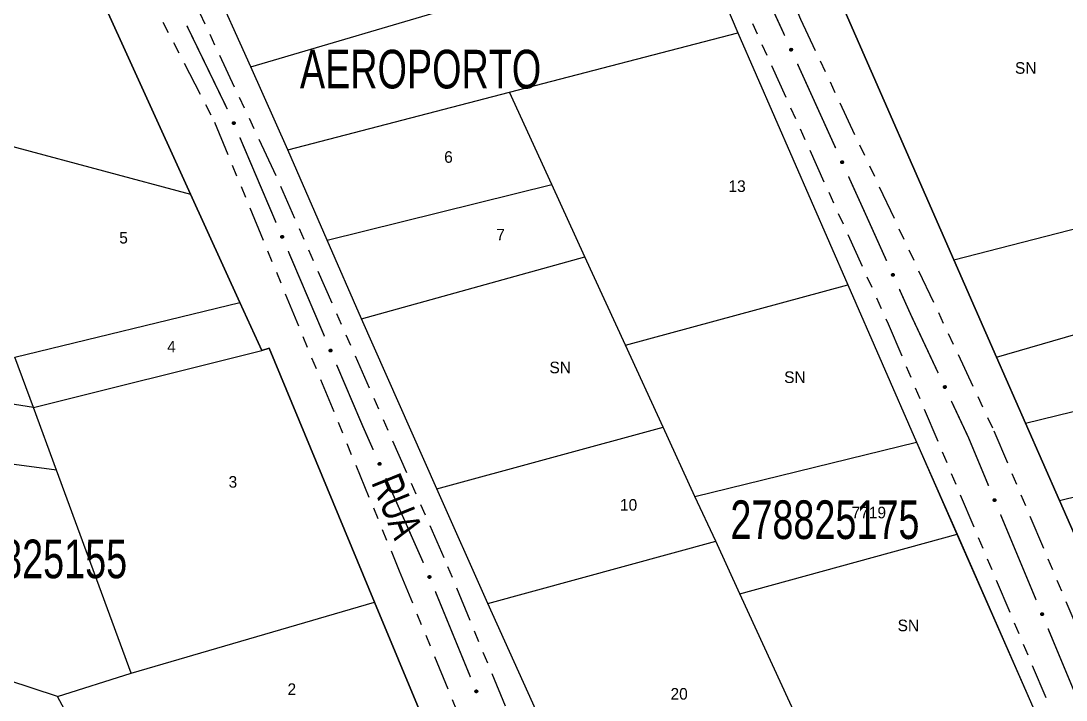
# Model space of a CAD drawing. Extents: x 204614 to 205597, y 4873311 to 4874446.
# Drawn here: x 204964.6 to 205099.8, y 4874166.9 to 4874254.8 of the extents above; entities that cross this region are included whole.
import ezdxf
from ezdxf.enums import TextEntityAlignment as Align

# ---------------------------------------------------------------- set-up
doc = ezdxf.new("R2010")
doc.units = 0
doc.header["$LTSCALE"] = 1.5
doc.header["$MEASUREMENT"] = 0
doc.linetypes.add('TRACO_25', pattern=[8, 3, -1, 1, -1, 1, -1])
for name, color, linetype in [('CD_MALHA_LOTES', 7, 'CONTINUOUS'), ('CD_TXT_QUADRA', 255, 'CONTINUOUS'), ('LM-TXT-LSB', 7, 'CONTINUOUS'), ('RU-QUADRA', 210, 'CONTINUOUS'), ('SV-EIXO-RUA-N-PAV', 6, 'CONTINUOUS'), ('SV-RUA-NAO-PAV', 7, 'CONTINUOUS'), ('SV-TXT-RUA-N-PAV', 7, 'CONTINUOUS'), ('Th_NmrPort', 1, 'CONTINUOUS')]:
    doc.layers.add(name, color=color, linetype=linetype)
doc.styles.add('ARIAL', font='ARIAL.SHX')

msp = doc.modelspace()

# ---------------------------------------------------------------- linework, layer by layer
at = {"layer": 'CD_MALHA_LOTES', "linetype": 'Continuous', "flags": 128}
for points in [[(204941.622831, 4874244.737753), (204961.272373, 4874287.834648), (204986.504898, 4874232.411416)], [(205048.065545, 4874275.112885), (205057.354971, 4874253.299756)], [(204994.30197, 4874248.888727), (204989.197594, 4874260.32253)], [(204994.30197, 4874248.888727), (205022.735374, 4874257.24412)], [(205085.32735, 4874223.897555), (205070.946268, 4874256.685379)], [(205027.791413, 4874245.610063), (205057.354971, 4874253.299756)], [(205057.354971, 4874253.299756), (205071.593888, 4874220.646338)], [(204999.097568, 4874238.146588), (204994.30197, 4874248.888727)], [(204999.097568, 4874238.146588), (205027.791413, 4874245.610063)], [(205033.275514, 4874233.632149), (205027.791413, 4874245.610063)], [(204952.694378, 4874241.436738), (204986.504898, 4874232.411416)], [(205004.193095, 4874226.439008), (204999.097568, 4874238.146588)], [(205004.193095, 4874226.439008), (205033.275514, 4874233.632149)], [(205037.559423, 4874224.275593), (205033.275514, 4874233.632149)], [(204986.504898, 4874232.411416), (204992.905771, 4874218.351901)], [(205085.32735, 4874223.897555), (205114.987959, 4874231.538741)], [(205008.632145, 4874216.239762), (205004.193095, 4874226.439008)], [(205008.632145, 4874216.239762), (205037.559423, 4874224.275593)], [(205042.797714, 4874212.834556), (205037.559423, 4874224.275593)], [(205090.857226, 4874211.289839), (205085.32735, 4874223.897555)], [(205042.797714, 4874212.834556), (205071.593888, 4874220.646338)], [(205071.593888, 4874220.646338), (205080.481996, 4874200.263669)], [(205090.857226, 4874211.289839), (205120.319247, 4874219.843164)], [(204963.770192, 4874211.300762), (204992.905771, 4874218.351901)], [(204992.905771, 4874218.351901), (204995.721382, 4874212.167414)], [(205018.405831, 4874194.253203), (205008.632145, 4874216.239762)], [(204966.165879, 4874204.782382), (204995.721382, 4874212.167414)], [(204995.721382, 4874212.167414), (204996.707988, 4874212.441471)], [(204996.707988, 4874212.441471), (205010.329931, 4874179.577128)], [(205047.687736, 4874202.214691), (205042.797714, 4874212.834556)], [(204966.165879, 4874204.782382), (204927.333892, 4874210.911541)], [(204966.165879, 4874204.782382), (204963.770192, 4874211.300762)], [(205094.60144, 4874202.753303), (205090.857226, 4874211.289839)], [(205094.60144, 4874202.753303), (205124.74517, 4874210.117446)], [(204969.155045, 4874196.649215), (204966.165879, 4874204.782382)], [(204969.155045, 4874196.649215), (204923.554335, 4874202.740258)], [(205018.405831, 4874194.253203), (205047.687736, 4874202.214691)], [(205051.812637, 4874193.25647), (205047.687736, 4874202.214691)], [(205098.993985, 4874192.738617), (205094.60144, 4874202.753303)], [(205051.812637, 4874193.25647), (205080.481996, 4874200.263669)], [(205080.481996, 4874200.263669), (205085.748732, 4874188.368844)], [(204978.812043, 4874170.373668), (204969.155045, 4874196.649215)], [(205025.005512, 4874179.406781), (205018.405831, 4874194.253203)], [(205054.490985, 4874187.439791), (205051.812637, 4874193.25647)], [(205104.383804, 4874180.450222), (205098.993985, 4874192.738617)], [(205025.005512, 4874179.406781), (205054.490985, 4874187.439791)], [(205057.627632, 4874180.627803), (205054.490985, 4874187.439791)], [(205057.627632, 4874180.627803), (205085.748732, 4874188.368844)], [(205085.748732, 4874188.368844), (205095.529117, 4874166.016248)], [(204969.274848, 4874167.359037), (204915.203332, 4874185.145359)], [(205067.854356, 4874158.067489), (205066.095, 4874162.238867), (205057.627632, 4874180.627803)], [(204978.812043, 4874170.373668), (205010.329931, 4874179.577128)], [(205010.329931, 4874179.577128), (205019.414121, 4874157.660584)], [(205043.234391, 4874138.93095), (205025.005512, 4874179.406781)], [(204969.274848, 4874167.359037), (204978.812043, 4874170.373668)], [(204975.002593, 4874156.753183), (204969.274848, 4874167.359037)]]:
    msp.add_lwpolyline(points, dxfattribs=at)
at = {"layer": 'CD_MALHA_LOTES', "linetype": 'Continuous'}
msp.add_lwpolyline([(205098.993985, 4874192.738617), (205132.469255, 4874200.978523)], dxfattribs=at)
at = {"layer": 'RU-QUADRA', "linetype": 'Continuous', "flags": 128}
for points in [[(205104.013851, 4874327.417803), (205084.490651, 4874322.03733), (205075.025183, 4874319.428706), (205047.026527, 4874311.712451), (205052.247153, 4874299.702465), (205056.795254, 4874289.239613), (205062.568524, 4874275.867844), (205066.795074, 4874266.235149), (205070.946268, 4874256.685379), (205085.32735, 4874223.897555), (205090.857226, 4874211.289839), (205094.60144, 4874202.753303), (205098.993985, 4874192.738617), (205104.383804, 4874180.450222)], [(205043.234391, 4874138.93095), (205025.005512, 4874179.406781), (205018.405831, 4874194.253203), (205008.632145, 4874216.239762), (205004.193095, 4874226.439008), (204999.097568, 4874238.146588), (204994.30197, 4874248.888727), (204989.197594, 4874260.32253), (204985.618626, 4874268.339417), (204984.127521, 4874271.730952), (204982.724201, 4874274.922815), (204976.367816, 4874292.317744), (204986.588027, 4874294.366676), (204997.861231, 4874296.626711), (205006.793604, 4874298.417459), (205035.675158, 4874304.207589), (205043.361827, 4874286.158001), (205048.065545, 4874275.112885), (205057.354971, 4874253.299756), (205071.593888, 4874220.646338), (205080.481996, 4874200.263669), (205085.71473, 4874188.353905), (205095.529117, 4874166.016248)], [(205019.414121, 4874157.660584), (205010.329931, 4874179.577128), (204996.707988, 4874212.441471), (204995.721382, 4874212.167414), (204992.905771, 4874218.351901), (204986.504898, 4874232.411416), (204961.272373, 4874287.834648), (204941.622831, 4874244.737753), (204935.182113, 4874230.611473), (204936.442777, 4874230.282604), (204927.328801, 4874210.913936), (204923.671705, 4874202.685029), (204915.203332, 4874185.145359), (204912.196141, 4874180.174666), (204909.125712, 4874175.099447), (204906.282011, 4874170.398994), (204901.250645, 4874162.082472)]]:
    msp.add_lwpolyline(points, dxfattribs=at)
at = {"layer": 'SV-EIXO-RUA-N-PAV', "const_width": 0.18}
for points in [[(205059.900944, 4874260.56201), (205063.009776, 4874253.826208)], [(204986.038932, 4874254.201474), (204991.274214, 4874243.403705)], [(205063.009776, 4874253.826208), (205063.145371, 4874253.532419)], [(205063.145371, 4874253.532419), (205063.424465, 4874252.916251)], [(205065.074859, 4874249.272599), (205070.026041, 4874238.341643)], [(204992.889257, 4874239.745344), (204995.235066, 4874234.222919)], [(205071.676435, 4874234.697991), (205073.739428, 4874230.143427)], [(204995.235066, 4874234.222919), (204995.482532, 4874233.640344)], [(204995.482532, 4874233.640344), (204997.584907, 4874228.702208)], [(205073.739428, 4874230.143427), (205074.114624, 4874229.31509)], [(205074.114624, 4874229.31509), (205076.611893, 4874223.75994)], [(204999.151784, 4874225.021868), (205003.852415, 4874213.980851)], [(205078.25196, 4874220.111628), (205079.48201, 4874217.375394)], [(205079.48201, 4874217.375394), (205079.792371, 4874216.685)], [(205079.792371, 4874216.685), (205083.295208, 4874209.223226)], [(205005.419292, 4874210.300512), (205008.553046, 4874202.939834)], [(205084.994985, 4874205.602348), (205087.119705, 4874201.07625)], [(205008.553046, 4874202.939834), (205008.796627, 4874202.367701)], [(205008.796627, 4874202.367701), (205010.166236, 4874199.279622)], [(205087.119705, 4874201.07625), (205087.208204, 4874200.887731)], [(205087.208204, 4874200.887731), (205089.818476, 4874194.617624)], [(205011.78795, 4874195.623115), (205016.653093, 4874184.653594)], [(205091.355798, 4874190.924842), (205095.967762, 4874179.846494)], [(205018.193194, 4874180.962262), (205022.746422, 4874169.859645)], [(205097.505083, 4874176.153712), (205101.732717, 4874165.99856)]]:
    msp.add_lwpolyline(points, dxfattribs=at)
at = {"layer": 'SV-EIXO-RUA-N-PAV'}
for points in [[(205064.290653, 4874251.270724), (205064.336664, 4874251.254141), (205064.372818, 4874251.23048), (205064.397291, 4874251.202067), (205064.412371, 4874251.171319), (205064.424255, 4874251.138126), (205064.428854, 4874251.102016), (205064.42508, 4874251.060808), (205064.408769, 4874251.014536), (205064.382096, 4874250.979093), (205064.355524, 4874250.953609), (205064.324367, 4874250.936039), (205064.291928, 4874250.925034), (205064.254262, 4874250.921498), (205064.212538, 4874250.92573), (205064.166407, 4874250.943258), (205064.131122, 4874250.966697), (205064.108172, 4874250.994802), (205064.090706, 4874251.026236), (205064.078979, 4874251.060269), (205064.07467, 4874251.095741), (205064.079006, 4874251.137742), (205064.09691, 4874251.183045), (205064.119886, 4874251.218504), (205064.147661, 4874251.241843), (205064.178995, 4874251.258341), (205064.212143, 4874251.270666), (205064.248249, 4874251.2768), (205064.290653, 4874251.270724)], [(204992.152465, 4874241.761434), (204992.198072, 4874241.743769), (204992.233656, 4874241.719261), (204992.257452, 4874241.690277), (204992.271801, 4874241.659182), (204992.282898, 4874241.625717), (204992.286643, 4874241.589509), (204992.281897, 4874241.548401), (204992.264497, 4874241.502527), (204992.236995, 4874241.467725), (204992.209828, 4874241.442875), (204992.178265, 4874241.426046), (204992.145575, 4874241.41581), (204992.107835, 4874241.413165), (204992.066224, 4874241.418381), (204992.020519, 4874241.436993), (204991.985798, 4874241.46126), (204991.963518, 4874241.489899), (204991.946799, 4874241.521737), (204991.93588, 4874241.556037), (204991.932409, 4874241.591601), (204991.937737, 4874241.633488), (204991.956705, 4874241.678355), (204991.980512, 4874241.713262), (204992.008831, 4874241.735938), (204992.040546, 4874241.751692), (204992.073976, 4874241.76323), (204992.110216, 4874241.768509), (204992.152465, 4874241.761434)], [(205070.89223, 4874236.696117), (205070.938241, 4874236.679534), (205070.974394, 4874236.655873), (205070.998868, 4874236.627459), (205071.013948, 4874236.596712), (205071.025832, 4874236.563518), (205071.03043, 4874236.527409), (205071.026657, 4874236.4862), (205071.010345, 4874236.439928), (205070.983673, 4874236.404486), (205070.9571, 4874236.379001), (205070.925944, 4874236.361431), (205070.893505, 4874236.350426), (205070.855838, 4874236.34689), (205070.814115, 4874236.351122), (205070.767983, 4874236.36865), (205070.732699, 4874236.39209), (205070.709748, 4874236.420194), (205070.692283, 4874236.451628), (205070.680556, 4874236.485662), (205070.676246, 4874236.521134), (205070.680583, 4874236.563135), (205070.698486, 4874236.608437), (205070.721463, 4874236.643896), (205070.749237, 4874236.667235), (205070.780572, 4874236.683734), (205070.81372, 4874236.696058), (205070.849825, 4874236.702192), (205070.89223, 4874236.696117)], [(204998.413346, 4874227.037357), (204998.458967, 4874227.019729), (204998.494572, 4874226.99525), (204998.518391, 4874226.966285), (204998.532766, 4874226.935202), (204998.54389, 4874226.901746), (204998.547664, 4874226.865541), (204998.542951, 4874226.82443), (204998.525589, 4874226.778541), (204998.498115, 4874226.743716), (204998.470968, 4874226.718845), (204998.43942, 4874226.70199), (204998.406738, 4874226.691727), (204998.369, 4874226.689051), (204998.327385, 4874226.694233), (204998.281665, 4874226.712808), (204998.246924, 4874226.737047), (204998.22462, 4874226.765667), (204998.207876, 4874226.797491), (204998.196928, 4874226.831783), (204998.193429, 4874226.867344), (204998.198722, 4874226.909236), (204998.217653, 4874226.954118), (204998.241433, 4874226.989044), (204998.269732, 4874227.011744), (204998.301435, 4874227.027523), (204998.334855, 4874227.039089), (204998.371091, 4874227.044398), (204998.413346, 4874227.037357)], [(205077.473417, 4874222.111967), (205077.519381, 4874222.095253), (205077.555467, 4874222.07149), (205077.57986, 4874222.043007), (205077.594853, 4874222.012217), (205077.606643, 4874221.97899), (205077.611139, 4874221.942868), (205077.607249, 4874221.90167), (205077.590807, 4874221.855444), (205077.564034, 4874221.820077), (205077.537389, 4874221.794669), (205077.506183, 4874221.777187), (205077.473713, 4874221.766274), (205077.436036, 4874221.762844), (205077.394325, 4874221.767195), (205077.348244, 4874221.784853), (205077.313025, 4874221.808393), (205077.290155, 4874221.836562), (205077.272778, 4874221.868045), (205077.261148, 4874221.902112), (205077.256939, 4874221.937596), (205077.261394, 4874221.979585), (205077.279426, 4874222.024836), (205077.302503, 4874222.06023), (205077.330343, 4874222.08349), (205077.361724, 4874222.0999), (205077.394907, 4874222.112131), (205077.43103, 4874222.118162), (205077.473417, 4874222.111967)], [(205004.680854, 4874212.316), (205004.726475, 4874212.298372), (205004.76208, 4874212.273893), (205004.785899, 4874212.244929), (205004.800274, 4874212.213846), (205004.811398, 4874212.18039), (205004.815172, 4874212.144184), (205004.81046, 4874212.103073), (205004.793097, 4874212.057185), (205004.765623, 4874212.02236), (205004.738477, 4874211.997488), (205004.706928, 4874211.980633), (205004.674246, 4874211.970371), (205004.636509, 4874211.967694), (205004.594893, 4874211.972877), (205004.549173, 4874211.991452), (205004.514432, 4874212.01569), (205004.492128, 4874212.044311), (205004.475384, 4874212.076135), (205004.464436, 4874212.110427), (205004.460937, 4874212.145988), (205004.46623, 4874212.187879), (205004.485162, 4874212.232762), (205004.508941, 4874212.267688), (205004.537241, 4874212.290387), (205004.568943, 4874212.306167), (205004.602363, 4874212.317732), (205004.6386, 4874212.323041), (205004.680854, 4874212.316)], [(205084.183687, 4874207.589628), (205084.22992, 4874207.573671), (205084.266391, 4874207.550504), (205084.291249, 4874207.522426), (205084.306745, 4874207.491886), (205084.31908, 4874207.458857), (205084.324169, 4874207.422814), (205084.320956, 4874207.381558), (205084.305275, 4874207.335068), (205084.279086, 4874207.299266), (205084.252863, 4874207.273423), (205084.221948, 4874207.255431), (205084.189662, 4874207.243986), (205084.152047, 4874207.239938), (205084.11027, 4874207.243603), (205084.063904, 4874207.260502), (205084.028304, 4874207.28346), (205084.004974, 4874207.31125), (205083.987082, 4874207.342443), (205083.974894, 4874207.376314), (205083.970103, 4874207.411724), (205083.973868, 4874207.45378), (205083.991153, 4874207.499322), (205084.013646, 4874207.53509), (205084.041101, 4874207.558805), (205084.072208, 4874207.575728), (205084.105185, 4874207.588502), (205084.141204, 4874207.595126), (205084.183687, 4874207.589628)], [(205011.019468, 4874197.62734), (205011.065348, 4874197.610396), (205011.101314, 4874197.586452), (205011.125564, 4874197.557847), (205011.140401, 4874197.526982), (205011.152024, 4874197.493696), (205011.156339, 4874197.457551), (205011.152242, 4874197.416374), (205011.135567, 4874197.370231), (205011.108617, 4874197.335), (205011.081845, 4874197.309725), (205011.050552, 4874197.2924), (205011.018027, 4874197.281651), (205010.980334, 4874197.27841), (205010.938645, 4874197.28297), (205010.892653, 4874197.30086), (205010.857553, 4874197.324576), (205010.834824, 4874197.35286), (205010.817606, 4874197.38443), (205010.806147, 4874197.418555), (205010.802116, 4874197.45406), (205010.806783, 4874197.496025), (205010.825042, 4874197.541186), (205010.848296, 4874197.576463), (205010.876253, 4874197.599583), (205010.907716, 4874197.615835), (205010.94096, 4874197.627899), (205010.977113, 4874197.633749), (205011.019468, 4874197.62734)], [(205090.633542, 4874192.946186), (205090.67902, 4874192.928192), (205090.714427, 4874192.903428), (205090.738014, 4874192.874274), (205090.752139, 4874192.843077), (205090.762994, 4874192.809533), (205090.766478, 4874192.773298), (205090.761436, 4874192.732226), (205090.743706, 4874192.686479), (205090.715954, 4874192.651875), (205090.688609, 4874192.627222), (205090.656926, 4874192.61062), (205090.624163, 4874192.60062), (205090.586405, 4874192.598246), (205090.544832, 4874192.603762), (205090.499263, 4874192.622703), (205090.464717, 4874192.647219), (205090.442644, 4874192.676018), (205090.426155, 4874192.707975), (205090.415483, 4874192.742354), (205090.412268, 4874192.777942), (205090.417897, 4874192.819789), (205090.437188, 4874192.864519), (205090.461247, 4874192.899253), (205090.489727, 4874192.921725), (205090.521555, 4874192.937249), (205090.555067, 4874192.948547), (205090.591345, 4874192.953565), (205090.633542, 4874192.946186)], [(205017.481653, 4874182.987403), (205017.527036, 4874182.969169), (205017.562311, 4874182.944218), (205017.585743, 4874182.914939), (205017.599702, 4874182.883667), (205017.61038, 4874182.850066), (205017.613672, 4874182.813814), (205017.608412, 4874182.772769), (205017.590441, 4874182.727116), (205017.562506, 4874182.69266), (205017.53503, 4874182.668152), (205017.50326, 4874182.651718), (205017.470444, 4874182.641892), (205017.432675, 4874182.639718), (205017.391132, 4874182.645454), (205017.345663, 4874182.664636), (205017.311248, 4874182.689335), (205017.289327, 4874182.71825), (205017.273008, 4874182.750294), (205017.262518, 4874182.784729), (205017.259492, 4874182.820333), (205017.265343, 4874182.86215), (205017.28487, 4874182.906777), (205017.309112, 4874182.941383), (205017.337711, 4874182.963704), (205017.369621, 4874182.97906), (205017.403192, 4874182.990179), (205017.439496, 4874182.995005), (205017.481653, 4874182.987403)], [(205096.782828, 4874178.175055), (205096.828306, 4874178.157062), (205096.863713, 4874178.132298), (205096.887299, 4874178.103144), (205096.901424, 4874178.071947), (205096.91228, 4874178.038402), (205096.915763, 4874178.002168), (205096.910721, 4874177.961096), (205096.892992, 4874177.915348), (205096.86524, 4874177.880745), (205096.837894, 4874177.856092), (205096.806212, 4874177.83949), (205096.773449, 4874177.82949), (205096.735691, 4874177.827116), (205096.694118, 4874177.832632), (205096.648548, 4874177.851573), (205096.614003, 4874177.876089), (205096.59193, 4874177.904887), (205096.575441, 4874177.936845), (205096.564768, 4874177.971224), (205096.561554, 4874178.006811), (205096.567183, 4874178.048659), (205096.586474, 4874178.093388), (205096.610532, 4874178.128123), (205096.639013, 4874178.150595), (205096.670841, 4874178.166119), (205096.704353, 4874178.177417), (205096.740631, 4874178.182435), (205096.782828, 4874178.175055)], [(205023.552624, 4874168.183913), (205023.598006, 4874168.165679), (205023.633282, 4874168.140728), (205023.656713, 4874168.111449), (205023.670673, 4874168.080177), (205023.681351, 4874168.046576), (205023.684642, 4874168.010324), (205023.679383, 4874167.969279), (205023.661411, 4874167.923626), (205023.633476, 4874167.88917), (205023.606001, 4874167.864662), (205023.574231, 4874167.848228), (205023.541415, 4874167.838402), (205023.503645, 4874167.836228), (205023.462102, 4874167.841964), (205023.416634, 4874167.861146), (205023.382218, 4874167.885845), (205023.360298, 4874167.91476), (205023.343979, 4874167.946804), (205023.333488, 4874167.981239), (205023.330463, 4874168.016843), (205023.336313, 4874168.05866), (205023.355841, 4874168.103287), (205023.380083, 4874168.137893), (205023.408682, 4874168.160214), (205023.440592, 4874168.17557), (205023.474163, 4874168.186689), (205023.510467, 4874168.191515), (205023.552624, 4874168.183913)]]:
    msp.add_lwpolyline(points, close=True, dxfattribs=at)
for points in [[(205064.07467, 4874251.095741), (205064.166407, 4874250.943258)], [(205064.078979, 4874251.060269), (205064.131122, 4874250.966697)], [(205064.079006, 4874251.137742), (205064.212538, 4874250.92573)], [(205064.079194, 4874251.074314), (205064.145672, 4874250.96062)], [(205064.081278, 4874251.112707), (205064.185849, 4874250.941369)], [(205064.090936, 4874251.157527), (205064.231678, 4874250.926176)], [(205064.09691, 4874251.183045), (205064.254262, 4874250.921498)], [(205064.108381, 4874251.198384), (205064.270188, 4874250.927141)], [(205064.119886, 4874251.218504), (205064.291928, 4874250.925034)], [(205064.134505, 4874251.226695), (205064.306446, 4874250.933079)], [(205064.147661, 4874251.241843), (205064.324367, 4874250.936039)], [(205064.164007, 4874251.247548), (205064.33684, 4874250.945348)], [(205064.178995, 4874251.258341), (205064.355524, 4874250.953609)], [(205064.19813, 4874251.261506), (205064.368382, 4874250.971618)], [(205064.212143, 4874251.270666), (205064.382096, 4874250.979093)], [(205064.232019, 4874251.269366), (205064.393943, 4874251.001172)], [(205064.248249, 4874251.2768), (205064.408769, 4874251.014536)], [(205064.26816, 4874251.272254), (205064.413757, 4874251.040106)], [(205064.290653, 4874251.270724), (205064.42508, 4874251.060808)], [(205064.315349, 4874251.260673), (205064.423532, 4874251.087975)], [(205064.336664, 4874251.254141), (205064.428854, 4874251.102016)], [(205064.357332, 4874251.240742), (205064.422004, 4874251.127728)], [(205064.372818, 4874251.23048), (205064.424255, 4874251.138126)], [(204991.932409, 4874241.591601), (204992.020519, 4874241.436993)], [(204991.93588, 4874241.556037), (204991.985798, 4874241.46126)], [(204991.936426, 4874241.570073), (204992.0002, 4874241.454841)], [(204991.937737, 4874241.633488), (204992.066224, 4874241.418381)], [(204991.939416, 4874241.608407), (204992.039911, 4874241.434646)], [(204991.95013, 4874241.652986), (204992.085368, 4874241.418375)], [(204991.956705, 4874241.678355), (204992.107835, 4874241.413165)], [(204991.968535, 4874241.69342), (204992.12389, 4874241.41843)], [(204991.980512, 4874241.713262), (204992.145575, 4874241.41581)], [(204991.99532, 4874241.721105), (204992.160278, 4874241.42351)], [(204992.008831, 4874241.735938), (204992.178265, 4874241.426046)], [(204992.025307, 4874241.741255), (204992.190954, 4874241.435057)], [(204992.040546, 4874241.751692), (204992.209828, 4874241.442875)], [(204992.05975, 4874241.754404), (204992.223107, 4874241.460576)], [(204992.073976, 4874241.76323), (204992.236995, 4874241.467725)], [(204992.093815, 4874241.761461), (204992.249359, 4874241.489517)], [(204992.110216, 4874241.768509), (204992.264497, 4874241.502527)], [(204992.130014, 4874241.763495), (204992.270087, 4874241.527973)], [(204992.152465, 4874241.761434), (204992.281897, 4874241.548401)], [(204992.176916, 4874241.750802), (204992.28099, 4874241.575597)], [(204992.198072, 4874241.743769), (204992.286643, 4874241.589509)], [(204992.218417, 4874241.729885), (204992.280401, 4874241.615375)], [(204992.233656, 4874241.719261), (204992.282898, 4874241.625717)], [(205070.676246, 4874236.521134), (205070.767983, 4874236.36865)], [(205070.680556, 4874236.485662), (205070.732699, 4874236.39209)], [(205070.680583, 4874236.563135), (205070.814115, 4874236.351122)], [(205070.680771, 4874236.499707), (205070.747248, 4874236.386012)], [(205070.682854, 4874236.5381), (205070.787425, 4874236.366761)], [(205070.692512, 4874236.58292), (205070.833254, 4874236.351568)], [(205070.698486, 4874236.608437), (205070.855838, 4874236.34689)], [(205070.709957, 4874236.623777), (205070.871764, 4874236.352534)], [(205070.721463, 4874236.643896), (205070.893505, 4874236.350426)], [(205070.736081, 4874236.652087), (205070.908022, 4874236.358471)], [(205070.749237, 4874236.667235), (205070.925944, 4874236.361431)], [(205070.765583, 4874236.67294), (205070.938416, 4874236.37074)], [(205070.780572, 4874236.683734), (205070.9571, 4874236.379001)], [(205070.799706, 4874236.686898), (205070.969958, 4874236.397011)], [(205070.81372, 4874236.696058), (205070.983673, 4874236.404486)], [(205070.833595, 4874236.694758), (205070.995519, 4874236.426564)], [(205070.849825, 4874236.702192), (205071.010345, 4874236.439928)], [(205070.869736, 4874236.697647), (205071.015333, 4874236.465498)], [(205070.89223, 4874236.696117), (205071.026657, 4874236.4862)], [(205070.916925, 4874236.686066), (205071.025109, 4874236.513367)], [(205070.938241, 4874236.679534), (205071.03043, 4874236.527409)], [(205070.958908, 4874236.666135), (205071.02358, 4874236.55312)], [(205070.974394, 4874236.655873), (205071.025832, 4874236.563518)], [(204998.193429, 4874226.867344), (204998.281665, 4874226.712808)], [(204998.196928, 4874226.831783), (204998.246924, 4874226.737047)], [(204998.197463, 4874226.84582), (204998.261331, 4874226.730639)], [(204998.198722, 4874226.909236), (204998.327385, 4874226.694233)], [(204998.200422, 4874226.884155), (204998.301059, 4874226.710477)], [(204998.211099, 4874226.928743), (204998.346529, 4874226.694243)], [(204998.217653, 4874226.954118), (204998.369, 4874226.689051)], [(204998.229472, 4874226.969192), (204998.385051, 4874226.69433)], [(204998.241433, 4874226.989044), (204998.406738, 4874226.691727)], [(204998.256234, 4874226.9969), (204998.421435, 4874226.699439)], [(204998.269732, 4874227.011744), (204998.43942, 4874226.70199)], [(204998.286204, 4874227.017074), (204998.452101, 4874226.711011)], [(204998.301435, 4874227.027523), (204998.470968, 4874226.718845)], [(204998.320637, 4874227.030251), (204998.484234, 4874226.736556)], [(204998.334855, 4874227.039089), (204998.498115, 4874226.743716)], [(204998.354696, 4874227.037336), (204998.510462, 4874226.765519)], [(204998.371091, 4874227.044398), (204998.525589, 4874226.778541)], [(204998.390894, 4874227.039399), (204998.531159, 4874226.803991)], [(204998.413346, 4874227.037357), (204998.542951, 4874226.82443)], [(204998.437806, 4874227.026745), (204998.542023, 4874226.851625)], [(204998.458967, 4874227.019729), (204998.547664, 4874226.865541)], [(204998.479324, 4874227.005862), (204998.541401, 4874226.891402)], [(204998.494572, 4874226.99525), (204998.54389, 4874226.901746)], [(205077.256939, 4874221.937596), (205077.348244, 4874221.784853)], [(205077.261148, 4874221.902112), (205077.313025, 4874221.808393)], [(205077.261394, 4874221.979585), (205077.394325, 4874221.767195)], [(205077.261402, 4874221.916156), (205077.327558, 4874221.802274)], [(205077.263595, 4874221.954543), (205077.36768, 4874221.782909)], [(205077.27338, 4874221.999335), (205077.413466, 4874221.767586)], [(205077.279426, 4874222.024836), (205077.436036, 4874221.762844)], [(205077.29094, 4874222.040143), (205077.451979, 4874221.768443)], [(205077.302503, 4874222.06023), (205077.473713, 4874221.766274)], [(205077.317145, 4874222.068379), (205077.488253, 4874221.774277)], [(205077.330343, 4874222.08349), (205077.506183, 4874221.777187)], [(205077.346705, 4874222.089149), (205077.518682, 4874221.78646)], [(205077.361724, 4874222.0999), (205077.537389, 4874221.794669)], [(205077.380868, 4874222.10301), (205077.550298, 4874221.812641)], [(205077.394907, 4874222.112131), (205077.564034, 4874221.820077)], [(205077.414779, 4874222.110774), (205077.575943, 4874221.842122)], [(205077.43103, 4874222.118162), (205077.590807, 4874221.855444)], [(205077.450928, 4874222.11356), (205077.595867, 4874221.881)], [(205077.473417, 4874222.111967), (205077.607249, 4874221.90167)], [(205077.498084, 4874222.101845), (205077.605778, 4874221.928841)], [(205077.519381, 4874222.095253), (205077.611139, 4874221.942868)], [(205077.540011, 4874222.081796), (205077.604362, 4874221.968598)], [(205077.555467, 4874222.07149), (205077.606643, 4874221.97899)], [(205004.460937, 4874212.145988), (205004.549173, 4874211.991452)], [(205004.464436, 4874212.110427), (205004.514432, 4874212.01569)], [(205004.464971, 4874212.124463), (205004.528839, 4874212.009283)], [(205004.46623, 4874212.187879), (205004.594893, 4874211.972877)], [(205004.46793, 4874212.162799), (205004.568567, 4874211.98912)], [(205004.478608, 4874212.207387), (205004.614037, 4874211.972886)], [(205004.485162, 4874212.232762), (205004.636509, 4874211.967694)], [(205004.49698, 4874212.247835), (205004.652559, 4874211.972973)], [(205004.508941, 4874212.267688), (205004.674246, 4874211.970371)], [(205004.523743, 4874212.275543), (205004.688943, 4874211.978082)], [(205004.537241, 4874212.290387), (205004.706928, 4874211.980633)], [(205004.553712, 4874212.295718), (205004.719609, 4874211.989655)], [(205004.568943, 4874212.306167), (205004.738477, 4874211.997488)], [(205004.588145, 4874212.308894), (205004.751742, 4874212.015199)], [(205004.602363, 4874212.317732), (205004.765623, 4874212.02236)], [(205004.622204, 4874212.315979), (205004.77797, 4874212.044162)], [(205004.6386, 4874212.323041), (205004.793097, 4874212.057185)], [(205004.658402, 4874212.318043), (205004.798667, 4874212.082635)], [(205004.680854, 4874212.316), (205004.81046, 4874212.103073)], [(205004.705314, 4874212.305389), (205004.809531, 4874212.130268)], [(205004.726475, 4874212.298372), (205004.815172, 4874212.144184)], [(205004.746832, 4874212.284505), (205004.80891, 4874212.170046)], [(205004.76208, 4874212.273893), (205004.811398, 4874212.18039)], [(205083.985527, 4874207.473726), (205084.129401, 4874207.244309)], [(205083.991153, 4874207.499322), (205084.152047, 4874207.239938)], [(205084.002415, 4874207.514816), (205084.167895, 4874207.245798)], [(205084.013646, 4874207.53509), (205084.189662, 4874207.243986)], [(205084.028152, 4874207.543479), (205084.204069, 4874207.252228)], [(205084.041101, 4874207.558805), (205084.221948, 4874207.255431)], [(205084.057368, 4874207.564731), (205084.234293, 4874207.264909)], [(205084.072208, 4874207.575728), (205084.252863, 4874207.273423)], [(205084.091298, 4874207.579152), (205084.265475, 4874207.291606)], [(205084.105185, 4874207.588502), (205084.279086, 4874207.299266)], [(205084.125077, 4874207.587472), (205084.290632, 4874207.321504)], [(205084.141204, 4874207.595126), (205084.305275, 4874207.335068)], [(205084.161175, 4874207.590851), (205084.309915, 4874207.360704)], [(205084.183687, 4874207.589628), (205084.320956, 4874207.381558)], [(205084.208517, 4874207.579913), (205084.319038, 4874207.408701)], [(205084.22992, 4874207.573671), (205084.324169, 4874207.422814)], [(205084.250767, 4874207.560555), (205084.316969, 4874207.44843)], [(205084.266391, 4874207.550504), (205084.31908, 4874207.458857)], [(205083.970103, 4874207.411724), (205084.063904, 4874207.260502)], [(205083.973868, 4874207.45378), (205084.11027, 4874207.243603)], [(205083.974894, 4874207.376314), (205084.028304, 4874207.28346)], [(205083.974918, 4874207.390361), (205084.042935, 4874207.277581)], [(205083.976479, 4874207.428779), (205084.08337, 4874207.258878)], [(205010.802116, 4874197.45406), (205010.892653, 4874197.30086)], [(205010.806147, 4874197.418555), (205010.857553, 4874197.324576)], [(205010.806472, 4874197.432598), (205010.872055, 4874197.318385)], [(205010.806783, 4874197.496025), (205010.938645, 4874197.28297)], [(205010.808857, 4874197.470973), (205010.912079, 4874197.298818)], [(205010.818867, 4874197.515716), (205010.957787, 4874197.283266)], [(205010.825042, 4874197.541186), (205010.980334, 4874197.27841)], [(205010.836633, 4874197.556435), (205010.996304, 4874197.283929)], [(205010.848296, 4874197.576463), (205011.018027, 4874197.281651)], [(205010.862979, 4874197.584539), (205011.032607, 4874197.289581)], [(205010.876253, 4874197.599583), (205011.050552, 4874197.2924)], [(205010.892644, 4874197.605159), (205011.063097, 4874197.301611)], [(205010.907716, 4874197.615835), (205011.081845, 4874197.309725)], [(205010.926875, 4874197.618849), (205011.094844, 4874197.327633)], [(205010.94096, 4874197.627899), (205011.108617, 4874197.335)], [(205010.960825, 4874197.626443), (205011.120637, 4874197.356984)], [(205010.977113, 4874197.633749), (205011.135567, 4874197.370231)], [(205010.996987, 4874197.629047), (205011.140756, 4874197.395762)], [(205011.019468, 4874197.62734), (205011.152242, 4874197.416374)], [(205011.044084, 4874197.617095), (205011.150907, 4874197.443552)], [(205011.065348, 4874197.610396), (205011.156339, 4874197.457551)], [(205011.085909, 4874197.596835), (205011.149691, 4874197.483316)], [(205011.101314, 4874197.586452), (205011.152024, 4874197.493696)], [(205090.412268, 4874192.777942), (205090.499263, 4874192.622703)], [(205090.415483, 4874192.742354), (205090.464717, 4874192.647219)], [(205090.41613, 4874192.756385), (205090.479073, 4874192.640696)], [(205090.417897, 4874192.819789), (205090.544832, 4874192.603762)], [(205090.419396, 4874192.794696), (205090.518637, 4874192.620216)], [(205090.430431, 4874192.839197), (205090.563976, 4874192.603618)], [(205090.437188, 4874192.864519), (205090.586405, 4874192.598246)], [(205090.449127, 4874192.879497), (205090.602498, 4874192.603396)], [(205090.461247, 4874192.899253), (205090.624163, 4874192.60062)], [(205090.476111, 4874192.906989), (205090.638922, 4874192.608213)], [(205090.489727, 4874192.921725), (205090.656926, 4874192.61062)], [(205090.506241, 4874192.926923), (205090.669679, 4874192.61954)], [(205090.521555, 4874192.937249), (205090.688609, 4874192.627222)], [(205090.540778, 4874192.939823), (205090.702016, 4874192.644826)], [(205090.555067, 4874192.948547), (205090.715954, 4874192.651875)], [(205090.574893, 4874192.946635), (205090.728475, 4874192.673578)], [(205090.591345, 4874192.953565), (205090.743706, 4874192.686479)], [(205090.611106, 4874192.948408), (205090.74948, 4874192.711883)], [(205090.633542, 4874192.946186), (205090.761436, 4874192.732226)], [(205090.657916, 4874192.935378), (205090.760726, 4874192.759428)], [(205090.67902, 4874192.928192), (205090.766478, 4874192.773298)], [(205090.699265, 4874192.914163), (205090.760423, 4874192.799209)], [(205090.714427, 4874192.903428), (205090.762994, 4874192.809533)], [(205017.259492, 4874182.820333), (205017.345663, 4874182.664636)], [(205017.262518, 4874182.784729), (205017.311248, 4874182.689335)], [(205017.26324, 4874182.798756), (205017.325568, 4874182.682736)], [(205017.265343, 4874182.86215), (205017.391132, 4874182.645454)], [(205017.266708, 4874182.837049), (205017.365024, 4874182.662047)], [(205017.277979, 4874182.881491), (205017.410275, 4874182.645208)], [(205017.28487, 4874182.906777), (205017.432675, 4874182.639718)], [(205017.296888, 4874182.921692), (205017.448794, 4874182.644783)], [(205017.309112, 4874182.941383), (205017.470444, 4874182.641892)], [(205017.324017, 4874182.94904), (205017.485243, 4874182.649407)], [(205017.337711, 4874182.963704), (205017.50326, 4874182.651718)], [(205017.354253, 4874182.968814), (205017.51606, 4874182.66057)], [(205017.369621, 4874182.97906), (205017.53503, 4874182.668152)], [(205017.388857, 4874182.981531), (205017.54853, 4874182.685685)], [(205017.403192, 4874182.990179), (205017.562506, 4874182.69266)], [(205017.423008, 4874182.988162), (205017.575142, 4874182.714296)], [(205017.439496, 4874182.995005), (205017.590441, 4874182.727116)], [(205017.45923, 4874182.989744), (205017.596349, 4874182.752489)], [(205017.481653, 4874182.987403), (205017.608412, 4874182.772769)], [(205017.50597, 4874182.976466), (205017.607846, 4874182.799974)], [(205017.527036, 4874182.969169), (205017.613672, 4874182.813814)], [(205017.547206, 4874182.955032), (205017.607754, 4874182.839756)], [(205017.562311, 4874182.944218), (205017.61038, 4874182.850066)], [(205096.561554, 4874178.006811), (205096.648548, 4874177.851573)], [(205096.564768, 4874177.971224), (205096.614003, 4874177.876089)], [(205096.565416, 4874177.985255), (205096.628358, 4874177.869566)], [(205096.567183, 4874178.048659), (205096.694118, 4874177.832632)], [(205096.568682, 4874178.023566), (205096.667923, 4874177.849086)], [(205096.579717, 4874178.068067), (205096.713262, 4874177.832488)], [(205096.586474, 4874178.093388), (205096.735691, 4874177.827116)], [(205096.598412, 4874178.108367), (205096.751783, 4874177.832266)], [(205096.610532, 4874178.128123), (205096.773449, 4874177.82949)], [(205096.625396, 4874178.135859), (205096.788207, 4874177.837083)], [(205096.639013, 4874178.150595), (205096.806212, 4874177.83949)], [(205096.655527, 4874178.155793), (205096.818965, 4874177.84841)], [(205096.670841, 4874178.166119), (205096.837894, 4874177.856092)], [(205096.690064, 4874178.168692), (205096.851301, 4874177.873696)], [(205096.704353, 4874178.177417), (205096.86524, 4874177.880745)], [(205096.724179, 4874178.175505), (205096.877761, 4874177.902448)], [(205096.740631, 4874178.182435), (205096.892992, 4874177.915348)], [(205096.760392, 4874178.177278), (205096.898766, 4874177.940753)], [(205096.782828, 4874178.175055), (205096.910721, 4874177.961096)], [(205096.807202, 4874178.164248), (205096.910011, 4874177.988298)], [(205096.828306, 4874178.157062), (205096.915763, 4874178.002168)], [(205096.848551, 4874178.143033), (205096.909709, 4874178.028079)], [(205096.863713, 4874178.132298), (205096.91228, 4874178.038402)], [(205023.330463, 4874168.016843), (205023.416634, 4874167.861146)], [(205023.333488, 4874167.981239), (205023.382218, 4874167.885845)], [(205023.33421, 4874167.995267), (205023.396539, 4874167.879246)], [(205023.336313, 4874168.05866), (205023.462102, 4874167.841964)], [(205023.337679, 4874168.033559), (205023.435995, 4874167.858557)], [(205023.348949, 4874168.078001), (205023.481245, 4874167.841718)], [(205023.355841, 4874168.103287), (205023.503645, 4874167.836228)], [(205023.367858, 4874168.118202), (205023.519765, 4874167.841293)], [(205023.380083, 4874168.137893), (205023.541415, 4874167.838402)], [(205023.394988, 4874168.145551), (205023.556214, 4874167.845917)], [(205023.408682, 4874168.160214), (205023.574231, 4874167.848228)], [(205023.425223, 4874168.165324), (205023.587031, 4874167.85708)], [(205023.440592, 4874168.17557), (205023.606001, 4874167.864662)], [(205023.459828, 4874168.178041), (205023.619501, 4874167.882195)], [(205023.474163, 4874168.186689), (205023.633476, 4874167.88917)], [(205023.493979, 4874168.184672), (205023.646112, 4874167.910806)], [(205023.510467, 4874168.191515), (205023.661411, 4874167.923626)], [(205023.530201, 4874168.186254), (205023.667319, 4874167.948999)], [(205023.552624, 4874168.183913), (205023.679383, 4874167.969279)], [(205023.57694, 4874168.172976), (205023.678817, 4874167.996484)], [(205023.598006, 4874168.165679), (205023.684642, 4874168.010324)], [(205023.618176, 4874168.151542), (205023.678725, 4874168.036266)], [(205023.633282, 4874168.140728), (205023.681351, 4874168.046576)]]:
    msp.add_lwpolyline(points, dxfattribs=at)
at = {"layer": 'SV-RUA-NAO-PAV', "linetype": 'TRACO_25'}
for points in [[(205137.605576, 4874265.195623, 9.331721), (205109.467024, 4874325.728531, 9.579083), (205106.236106, 4874328.203941, 9.628555), (205104.257741, 4874328.879098, 9.579083), (205101.3532, 4874328.579185, 9.529611), (205045.79422, 4874313.454803, 9.851181), (205044.490316, 4874312.783075, 9.851181), (205043.591322, 4874311.454672, 9.851181), (205043.241087, 4874310.404569, 9.851181), (205043.492073, 4874308.504347, 9.851181), (205043.968751, 4874305.528996, 9.851181), (205065.468606, 4874255.072486, 9.40593), (205090.499982, 4874201.740508, 8.985415), (205114.776307, 4874144.253911, 8.342273), (205140.987332, 4874082.966366, 7.352824), (205142.893426, 4874078.718037, 7.352824), (205144.872681, 4874077.72841, 7.352824), (205210.612216, 4874094.552076, 7.352824), (205211.679772, 4874095.778863, 7.352824), (205188.071653, 4874149.830683, 7.550714), (205158.829444, 4874216.514322, 8.564898)], [(205136.884974, 4874075.607779, 8.119647), (205073.124693, 4874057.511735, 8.119647), (205071.71094, 4874058.077237, 8.119647), (205060.037433, 4874084.778745, 8.614371), (205041.017274, 4874132.834885, 9.059623), (205019.341515, 4874185.316628, 9.059623), (204997.315936, 4874235.398119, 9.504874), (204981.405085, 4874269.35256, 9.826446), (204971.933477, 4874290.4303, 9.875917), (204971.832452, 4874293.230616, 9.875917), (204972.608181, 4874294.880768, 9.875917), (204974.310234, 4874297.030937, 9.875917), (205035.554425, 4874308.454671, 10.024335), (205052.268036, 4874269.699662, 9.653292), (205056.77823, 4874259.973392, 9.356458), (205076.823892, 4874215.592618, 8.861733), (205098.574502, 4874163.985969, 8.540162), (205129.344418, 4874096.427169, 7.600186), (205137.450475, 4874077.162908, 7.600186)]]:
    msp.add_polyline3d(points, close=True, dxfattribs=at)
msp.add_polyline3d([(204937.959254, 4874298.453241, 10.345905), (204940.35478, 4874301.182806, 10.296433), (204943.709377, 4874303.63294, 10.296433), (204948.066089, 4874304.407846, 10.271697), (204953.575735, 4874301.632308, 10.098543), (204961.365452, 4874294.206159, 10.148016), (204969.156852, 4874281.329402, 9.875917), (204989.626726, 4874241.699139, 9.133831), (205013.532771, 4874183.61668, 9.257512), (205038.255208, 4874123.468562, 9.282248), (205037.877487, 4874121.086848, 9.282248), (204917.311926, 4874087.237211, 10.469586), (204915.588401, 4874089.94248, 10.469586), (204913.629047, 4874093.577598, 10.469586), (204904.87247, 4874105.901712, 10.469586), (204897.946873, 4874114.202605, 10.618004), (204880.985015, 4874134.682349, 10.618004), (204876.202099, 4874140.042519, 11.137465), (204872.795214, 4874144.743183, 11.137465), (204870.634054, 4874148.700705, 11.137465), (204869.253311, 4874152.077195, 11.137465)], dxfattribs=at)

# ---------------------------------------------------------------- texts
at = {"layer": 'CD_TXT_QUADRA', "style": 'ARIAL', "width": 0.7}
for s, p in [('278825175', (205056.39534, 4874187.738862)), ('278825155', (204953.838715, 4874182.660344))]:
    msp.add_text(s, height=5, dxfattribs=at).set_placement(p)
at = {"layer": 'LM-TXT-LSB', "style": 'ARIAL', "width": 0.7}
msp.add_text('AEROPORTO', height=5, dxfattribs=at).set_placement((205000.67216, 4874246.084513))
at = {"layer": 'SV-TXT-RUA-N-PAV', "style": 'ARIAL', "width": 0.7}
msp.add_text('RUA', height=4, rotation=292, dxfattribs=at).set_placement((205009.859616, 4874195.073621))
at = {"layer": 'Th_NmrPort', "color": 1}
for s, p in [('SN', (205093.230703, 4874248.734521)), ('6', (205019.34547, 4874237.201117)), ('13', (205056.144759, 4874233.427097)), ('7', (205026.091896, 4874227.14762)), ('5', (204977.283152, 4874226.750622)), ('4', (204983.48691, 4874212.645258)), ('SN', (205032.970605, 4874209.950848)), ('SN', (205063.354175, 4874208.690203)), ('3', (204991.439689, 4874195.136801)), ('10', (205042.098122, 4874192.158804)), ('7719', (205072.084844, 4874191.162725)), ('SN', (205078.037572, 4874176.545469)), ('2', (204999.068082, 4874168.290725)), ('20', (205048.646123, 4874167.686475))]:
    msp.add_text(s, height=1.5, dxfattribs=at).set_placement(p, align=Align.MIDDLE_LEFT)

doc.saveas('drawing.dxf')
